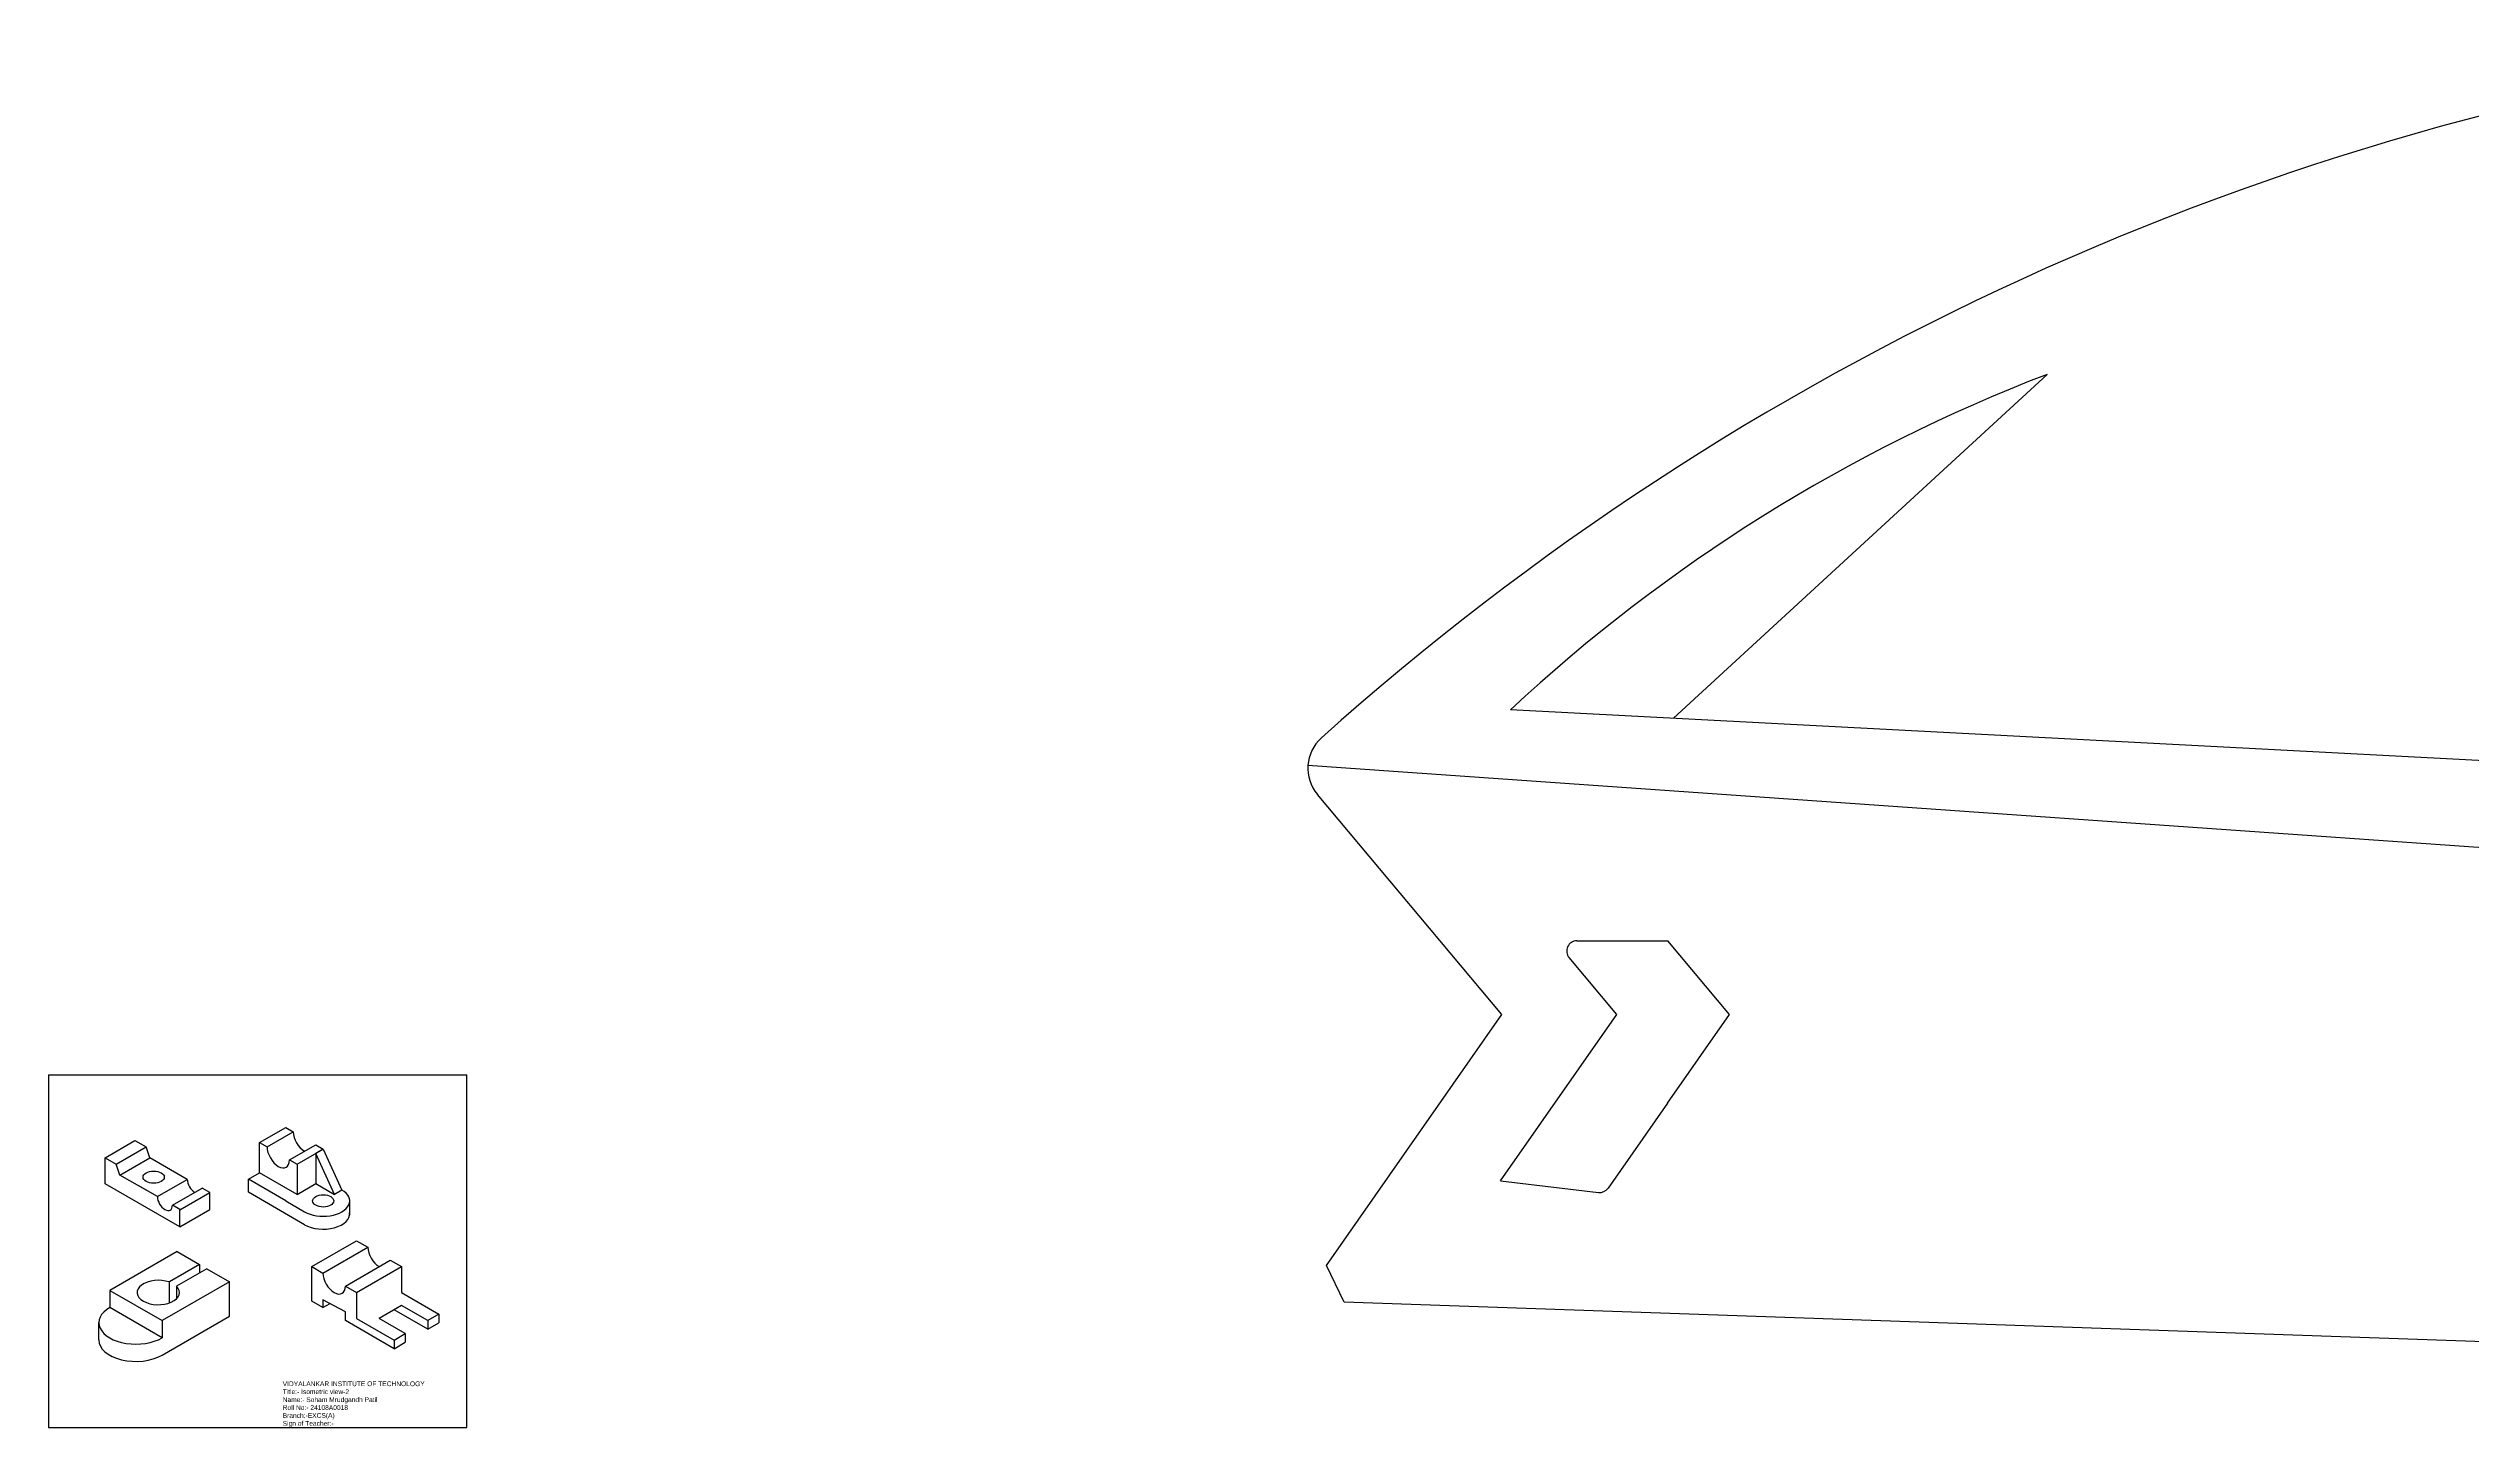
# Model space of a CAD drawing. Header units: millimetres. Extents: x 1139 to 36559, y 1596 to 14019.
# Drawn here: x 3463 to 6267, y 3535 to 5131 of the extents above; entities that cross this region are included whole.
import ezdxf

# ---------------------------------------------------------------- set-up
doc = ezdxf.new("R2010")
doc.units = ezdxf.units.MM
doc.styles.get("Standard").update_dxf_attribs({"font": 'arial.ttf'})

msp = doc.modelspace()

# ---------------------------------------------------------------- linework, layer by layer
for p, q in [((5343.64, 4355.943), (5775.914, 4753.721)), ((6349.963, 4303.204), (5155.145, 4365.822)), ((4920.609, 4301.431), (6324.384, 4203.269)), ((5145.188, 4013.088), (4931.537, 4267.708)), ((5231.831, 4098.382), (5336.989, 4098.382)), ((5408.559, 4013.088), (5336.989, 4098.382)), ((5278.082, 4013.088), (5222.786, 4078.987)), ((4942.032, 3722.951), (5145.188, 4013.088)), ((5143.462, 3820.831), (5278.082, 4013.088)), ((5336.665, 3910.412), (5408.559, 4013.088)), ((3463.217, 3943.248), (3463.217, 3535.309)), ((3463.217, 3943.248), (3947.278, 3943.248)), ((3947.278, 3535.309), (3947.278, 3943.248)), ((5336.665, 3910.412), (5267.954, 3812.283)), ((5143.462, 3820.831), (5256.887, 3807.331)), ((4962.735, 3680.505), (4942.032, 3722.951)), ((6402.239, 3630.236), (4962.735, 3680.505)), ((3463.217, 3535.309), (3947.278, 3535.309))]:
    msp.add_line(p, q)
at = {"lineweight": 30}
for p, q in [((3707.538, 3864.967), (3737.849, 3882.467)), ((3716.199, 3859.967), (3746.509, 3877.467)), ((3737.849, 3882.467), (3746.509, 3877.467)), ((3528.646, 3847.406), (3563.287, 3867.406)), ((3528.646, 3817.406), (3528.646, 3847.406)), ((3528.646, 3847.406), (3541.636, 3839.906)), ((3541.636, 3839.906), (3576.277, 3859.906)), ((3545.966, 3827.406), (3580.607, 3847.406)), ((3563.287, 3867.406), (3576.277, 3859.906)), ((3580.607, 3847.406), (3576.277, 3859.906)), ((3623.909, 3822.406), (3580.607, 3847.406)), ((3707.538, 3829.967), (3707.538, 3864.967)), ((3707.538, 3864.967), (3716.199, 3859.967)), ((3742.179, 3844.967), (3772.49, 3862.467)), ((3742.179, 3844.967), (3750.84, 3839.967)), ((3750.84, 3839.967), (3781.15, 3857.467)), ((3772.49, 3862.467), (3781.15, 3857.467)), ((3781.15, 3857.467), (3772.49, 3852.467)), ((3794.141, 3804.967), (3772.49, 3852.467)), ((3772.49, 3852.467), (3772.49, 3817.467)), ((3781.15, 3857.467), (3802.801, 3809.967)), ((3615.248, 3767.406), (3528.646, 3817.406)), ((3545.966, 3827.406), (3541.636, 3839.906)), ((3589.268, 3802.406), (3545.966, 3827.406)), ((3589.268, 3802.406), (3567.617, 3814.906)), ((3576.277, 3829.906), (3576.155, 3829.976)), ((3589.268, 3802.406), (3623.909, 3822.406)), ((3694.548, 3822.467), (3707.538, 3829.967)), ((3694.548, 3807.467), (3694.548, 3822.467)), ((3737.849, 3797.467), (3694.548, 3822.467)), ((3750.84, 3804.967), (3707.538, 3829.967)), ((3750.84, 3839.967), (3750.84, 3804.967)), ((3750.84, 3804.967), (3772.49, 3817.467)), ((3772.49, 3817.467), (3794.141, 3804.967)), ((3606.588, 3792.406), (3641.229, 3812.406)), ((3615.248, 3787.406), (3606.588, 3792.406)), ((3615.248, 3787.406), (3606.588, 3792.406)), ((3615.248, 3767.406), (3615.248, 3787.406)), ((3615.248, 3767.406), (3649.889, 3787.406)), ((3615.41, 3787.313), (3650.051, 3807.313)), ((3649.889, 3807.406), (3641.229, 3812.406)), ((3649.889, 3787.406), (3649.889, 3807.406)), ((3759.5, 3769.967), (3694.548, 3807.467)), ((3737.849, 3797.467), (3759.5, 3784.967)), ((3802.801, 3809.967), (3794.141, 3804.967)), ((3811.684, 3798.782), (3811.684, 3781.153)), ((3767.863, 3721.483), (3819.824, 3751.483)), ((3819.824, 3751.483), (3832.815, 3743.983)), ((3767.863, 3681.483), (3767.863, 3721.483)), ((3767.863, 3721.483), (3780.853, 3713.983)), ((3819.824, 3691.483), (3871.786, 3721.483)), ((3858.795, 3728.983), (3871.786, 3721.483)), ((3871.786, 3721.483), (3871.786, 3691.483)), ((3780.853, 3673.983), (3767.863, 3681.483)), ((3806.834, 3698.983), (3819.824, 3691.483)), ((3819.824, 3691.483), (3819.824, 3661.483)), ((3871.786, 3676.483), (3845.805, 3661.483)), ((3871.786, 3691.483), (3915.087, 3666.483)), ((3902.097, 3658.983), (3871.786, 3676.483)), ((3863.126, 3626.483), (3806.834, 3658.983)), ((3819.824, 3661.483), (3863.126, 3636.483)), ((3876.116, 3643.983), (3845.805, 3661.483)), ((3902.097, 3648.983), (3863.126, 3671.483)), ((3915.087, 3666.483), (3902.097, 3658.983)), ((3902.097, 3658.983), (3902.097, 3648.983)), ((3902.097, 3648.983), (3915.087, 3656.483)), ((3915.087, 3666.483), (3915.087, 3656.483)), ((3863.126, 3636.483), (3876.116, 3643.983)), ((3863.126, 3636.483), (3863.126, 3626.483)), ((3863.126, 3626.483), (3876.116, 3633.983)), ((3876.116, 3643.983), (3876.116, 3633.983))]:
    msp.add_line(p, q, dxfattribs=at)
at = {"color": 3, "lineweight": 30}
for p, q in [((3612.003, 3739.027), (3534.061, 3694.027)), ((3612.003, 3739.027), (3637.984, 3724.027)), ((3672.625, 3704.027), (3594.683, 3659.027)), ((3603.343, 3704.027), (3602.793, 3703.709)), ((3646.644, 3719.027), (3672.625, 3704.027)), ((3672.625, 3664.027), (3672.625, 3704.027)), ((3534.061, 3694.027), (3534.061, 3674.027)), ((3534.061, 3694.027), (3594.683, 3659.027)), ((3594.683, 3639.027), (3534.061, 3674.027)), ((3521.508, 3636.775), (3521.508, 3656.775)), ((3594.683, 3619.027), (3672.625, 3664.027)), ((3594.683, 3659.027), (3594.683, 3639.027))]:
    msp.add_line(p, q, dxfattribs=at)
at = {"color": 40, "lineweight": 30, "true_color": 0xf8d731}
for p, q in [((3780.853, 3713.983), (3832.815, 3743.983)), ((3806.834, 3698.983), (3858.795, 3728.983))]:
    msp.add_line(p, q, dxfattribs=at)
at = {"color": 2, "lineweight": 30}
for p, q in [((3602.793, 3703.709), (3602.793, 3679.344)), ((3637.984, 3724.027), (3603.343, 3704.027)), ((3646.644, 3719.027), (3611.453, 3698.709)), ((3637.984, 3724.027), (3637.984, 3714.027)), ((3611.453, 3698.709), (3611.453, 3684.344))]:
    msp.add_line(p, q, dxfattribs=at)
at = {"color": 1, "lineweight": 30}
for p, q in [((3806.834, 3668.983), (3780.853, 3683.181)), ((3780.853, 3683.181), (3780.853, 3673.983)), ((3780.853, 3673.983), (3789.038, 3678.708)), ((3806.834, 3658.983), (3806.834, 3668.983))]:
    msp.add_line(p, q, dxfattribs=at)
for centre, radius, start, end in [((7093.377, 1922.526), 3234.955, 97.366948, 131.822601), ((6466.716, 2957.537), 1924.444, 111.036475, 132.963525), ((4967.714, 4298.064), 47.226, 131.822601, 220), ((5231.831, 4086.576), 11.806, 90, 220), ((5258.282, 3819.054), 11.806, 263.212213, 325), ((5258.282, 3819.054), 11.806, 263.212213, 325)]:
    msp.add_arc(centre, radius, start, end)
for centre, major_axis, end_param in [((3759.5, 3869.967), (9.186, -15.91), 5.49778714), ((3729.189, 3852.467), (9.186, -15.91), 7.06858347), ((3632.569, 3817.406), (6.124, -10.607), 5.49778714), ((3597.928, 3797.406), (6.124, -10.607), 7.06858347)]:
    msp.add_ellipse(centre, major_axis=major_axis, ratio=0.57735027, start_param=3.92699082, end_param=end_param, dxfattribs=at)
at = {"color": 2, "lineweight": 30}
for centre in [(3584.937, 3824.906), (3781.15, 3797.467)]:
    msp.add_ellipse(centre, major_axis=(-12.247, 0), ratio=0.57735027, dxfattribs=at)
at = {"lineweight": 30}
for centre, end_param in [((3781.15, 3797.467), 3.92699082), ((3781.15, 3782.467), 3.21602615)]:
    msp.add_ellipse(centre, major_axis=(-30.619, 0), ratio=0.57735027, start_param=0.78539816, end_param=end_param, dxfattribs=at)
at = {"color": 40, "lineweight": 30, "true_color": 0xf8d731}
for centre, end_param in [((3845.805, 3736.483), 5.49778714), ((3793.844, 3706.483), 7.06858347)]:
    msp.add_ellipse(centre, major_axis=(9.186, -15.91), ratio=0.57735027, start_param=3.92699082, end_param=end_param, dxfattribs=at)
at = {"color": 2, "lineweight": 30}
msp.add_ellipse((3590.352, 3691.527), major_axis=(-24.495, 0), ratio=0.57735027, start_param=4.17967107, end_param=9.95749587, dxfattribs=at)
at = {"color": 3, "lineweight": 30}
for centre, start_param in [((3564.372, 3656.527), 5.49778714), ((3564.372, 3636.527), 6.27316312)]:
    msp.add_ellipse(centre, major_axis=(-42.866, 0), ratio=0.57735027, start_param=start_param, end_param=8.6393798, dxfattribs=at)

# ---------------------------------------------------------------- texts
at = {"insert": (3734.25, 3588.683), "char_height": 5.5, "attachment_point": 1}
msp.add_mtext_dynamic_manual_height_columns('VIDYALANKAR INSTITUTE OF TECHNOLOGY\\PTitle:- Isometric view-2\\PName:- Soham Mrudgandh Patil\\P\\pxt22;Roll No:- 24108A0018                                           Branch:-EXCS(A)\\P\\ptz;Sign of Teacher:-', width=211.64852, gutter_width=12.5, heights=[67.887], dxfattribs=at)

doc.saveas('drawing.dxf')
